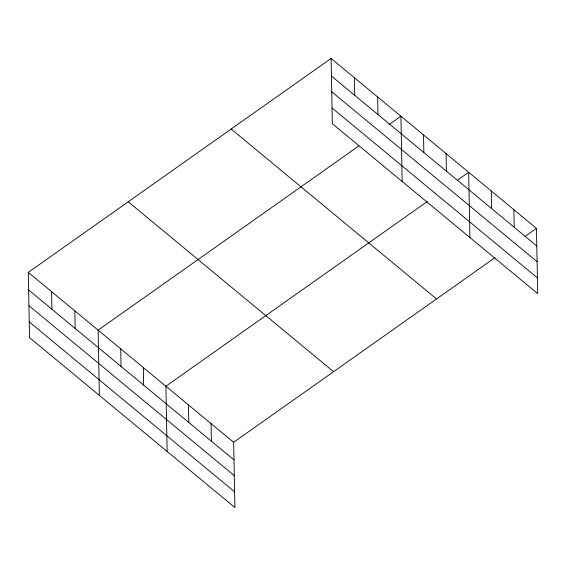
<?xml version="1.0" encoding="UTF-8"?>
<svg xmlns="http://www.w3.org/2000/svg" width="566" height="566" viewBox="0 0 566 566"><rect width="100%" height="100%" fill="white"/><g stroke="black" fill="none" stroke-linecap="round" stroke-linejoin="round"><path stroke-width="0.85" d="M28.3 272.38L233.652 442.294L234.911 507.553L29.552 337.633L28.3 272.38L331.089 58.447L536.448 228.367L537.7 293.62L332.348 123.706L331.089 58.447M358.802 145.971L98.123 330.155L99.375 395.408M388.778 124.796L400.912 116.221L402.164 181.474M427.28 201.538L165.888 386.224L167.14 451.477M457.257 180.363L468.683 172.29L469.936 237.55M233.652 442.294L495.052 257.608M525.029 236.432L536.448 228.367M331.428 76.042L536.787 245.955M331.733 91.77L537.084 261.683M332.044 107.972L537.396 277.892M231.169 129.048L436.528 298.961M128.22 201.786L333.579 371.699M28.64 289.969L233.991 459.882M28.937 305.704L234.296 475.617M29.248 321.905L234.607 491.819M513.857 209.675L514.197 227.263M491.267 190.983L491.606 208.571M446.093 153.598L446.425 171.194M423.502 134.913L423.842 152.502M377.642 96.963L377.975 114.551M354.366 77.705L354.705 95.293M211.068 423.601L211.401 441.197M188.478 404.916L188.818 422.505M143.297 367.532L143.637 385.121M120.707 348.84L121.046 366.435M74.846 310.897L75.186 328.485M51.577 291.639L51.909 309.227"/></g></svg>
